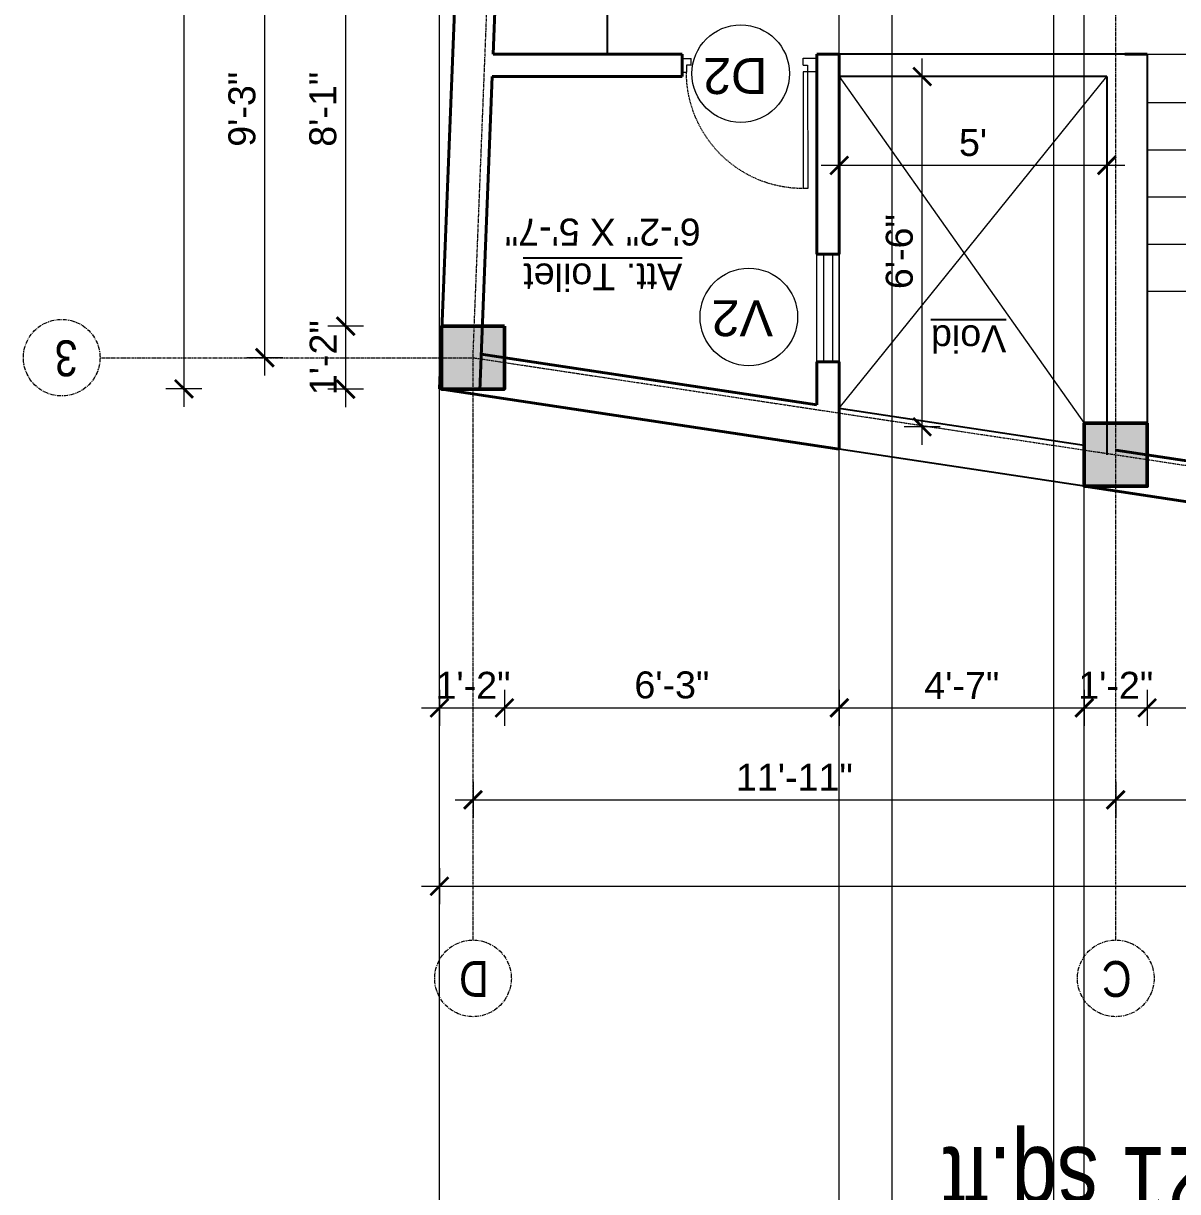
# Model space of a CAD drawing. Header units: inches. Extents: x 136316 to 155547, y -21384 to -17606.
# Drawn here: x 153879.2 to 154136.1, y -18680.5 to -18420.4 of the extents above; entities that cross this region are included whole.
import ezdxf

# ---------------------------------------------------------------- set-up
doc = ezdxf.new("R2010")
doc.units = ezdxf.units.IN
doc.header["$LTSCALE"] = 0.5
doc.header["$MEASUREMENT"] = 0
doc.header["$PDMODE"] = 66
doc.linetypes.add('CENTER', pattern=[2, 1.25, -0.25, 0.25, -0.25])
doc.linetypes.add('HIDDEN', pattern=[0.375, 0.25, -0.125])
for name, color, linetype, lineweight in [('Annotate-Lite.w', 177, 'Continuous', 9), ('Annotations-Bold.w', 177, 'Continuous', 13), ('C-COLUMN', 1, 'Continuous', 50), ('DIM 1-100', 4, 'Continuous', 13), ('Door-Window.w', 4, 'Continuous', 15), ('hatch', 9, 'Continuous', 5), ('stair', 132, 'Continuous', 13), ('TEXT', 220, 'Continuous', 9), ('Text-100.w', 254, 'Continuous', 9), ('Toilet', 7, 'Continuous', 25), ('wall', 1, 'Continuous', 40), ('wall light', 6, 'Continuous', 25), ('window', 4, 'Continuous', 13)]:
    doc.layers.add(name, color=color, linetype=linetype, lineweight=lineweight)
doc.layers.add('furniture', color=31, linetype='Continuous')
doc.styles.add('ARAIL', font='ARIALN.TTF')
doc.styles.add('arial', font='arial.ttf')
doc.styles.add('arial.', font='arial.ttf')
doc.styles.add('gaurav', font='arial.ttf')
doc.styles.get("Standard").update_dxf_attribs({"font": 'arial.ttf'})
doc.dimstyles.new('1 by 96', dxfattribs={"dimtxt": 6, "dimasz": 4, "dimexe": 4, "dimexo": 4, "dimgap": 2, "dimtad": 1, "dimdec": 0, "dimzin": 0, "dimdsep": 46, "dimlunit": 4, "dimtxsty": 'Standard', "dimblk": 'ARCHTICK', "dimcen": 0, "dimdle": 4, "dimadec": 0, "dimazin": 0, "dimtfac": 1, "dimtdec": 0, "dimtix": 1, "dimtofl": 0, "dimtmove": 1, "dimatfit": 3, "dimldrblk": 'ARCHTICK', "dimfxl": 4, "dimfxlon": 1, "dimtolj": 1, "dimtzin": 0, "dimlwd": -1, "dimlwe": -1, "dimarcsym": 0})

# ---------------------------------------------------------------- blocks, each defined once
blk = doc.blocks.new('3-0')
at = {"ltscale": 3}
for p, q in [((11063.05, 10097.68), (11065.97, 10099.9)), ((11065.97, 10099.9), (11066.71, 10098.92)), ((11063.05, 10097.68), (11064.53, 10095.73)), ((11065.99, 10096.84), (11064.53, 10095.73)), ((11065.25, 10097.81), (11066.71, 10098.92)), ((11065.99, 10096.84), (11065.25, 10097.81)), ((11085.5, 10074.13), (11110.32, 10092.96)), ((11086.24, 10073.15), (11111.05, 10091.97)), ((11111.05, 10091.97), (11110.32, 10092.96)), ((11084.04, 10073.02), (11082.57, 10071.91)), ((11082.57, 10071.91), (11084.79, 10068.98)), ((11084.04, 10073.02), (11084.78, 10072.04)), ((11084.78, 10072.04), (11086.24, 10073.15)), ((11084.79, 10068.98), (11087.72, 10071.2)), ((11086.24, 10073.15), (11085.5, 10074.13)), ((11087.72, 10071.2), (11086.24, 10073.15))]:
    blk.add_line(p, q, dxfattribs=at)
at = {"layer": 'Door-Window.w', "color": 9, "linetype": 'HIDDEN', "lineweight": 18}
blk.add_arc((11085.5, 10074.13), 31.16, 37.1906, 127.1465, dxfattribs=at)
blk = doc.blocks.new('_ArchTick')
at = {"color": 0, "linetype": 'ByBlock', "const_width": 0.15}
blk.add_lwpolyline([(-0.5, -0.5), (0.5, 0.5)], dxfattribs=at)
blk = doc.blocks.new('*D771')
at = {"layer": 'Defpoints', "color": 0, "transparency": 16777216}
for p in [(153950.93, -18487.87), (153972.27, -18487.87), (153972.27, -18501.87)]:
    blk.add_point(p, dxfattribs=at)
at = {"layer": 'DIM 1-100', "color": 0, "transparency": 16777216}
for p, q in [((153950.93, -18505.87), (153950.93, -18483.87)), ((153954.93, -18487.87), (153946.93, -18487.87)), ((153954.93, -18501.87), (153946.93, -18501.87))]:
    blk.add_line(p, q, dxfattribs=at)
at = {"layer": 'DIM 1-100', "color": 0, "transparency": 16777216, "xscale": 4, "yscale": 4, "zscale": 4}
for p, rotation in [((153950.93, -18487.87), 90), ((153950.93, -18501.87), 270)]:
    blk.add_blockref('_ArchTick', p, dxfattribs=dict(at, rotation=rotation))
at = {"layer": 'DIM 1-100', "color": 0, "transparency": 16777216, "insert": (153945.92, -18494.87), "char_height": 6, "attachment_point": 5, "rotation": 90}
blk.add_mtext('\\A1;1\'-2"', dxfattribs=at)
blk = doc.blocks.new('*D772')
at = {"layer": 'Defpoints', "color": 0, "transparency": 16777216}
for p in [(153950.93, -18391.27), (153976.71, -18391.27), (153972.27, -18487.87)]:
    blk.add_point(p, dxfattribs=at)
at = {"layer": 'DIM 1-100', "color": 0, "transparency": 16777216}
for p, q in [((153950.93, -18491.87), (153950.93, -18387.27)), ((153954.93, -18391.27), (153946.93, -18391.27)), ((153954.93, -18487.87), (153946.93, -18487.87))]:
    blk.add_line(p, q, dxfattribs=at)
at = {"layer": 'DIM 1-100', "color": 0, "transparency": 16777216, "xscale": 4, "yscale": 4, "zscale": 4}
for p, rotation in [((153950.93, -18391.27), 90), ((153950.93, -18487.87), 270)]:
    blk.add_blockref('_ArchTick', p, dxfattribs=dict(at, rotation=rotation))
at = {"layer": 'DIM 1-100', "color": 0, "transparency": 16777216, "insert": (153945.87, -18439.57), "char_height": 6, "attachment_point": 5, "rotation": 90}
blk.add_mtext('\\A1;8\'-1"', dxfattribs=at)
blk = doc.blocks.new('*D776')
at = {"layer": 'Defpoints', "color": 0, "transparency": 16777216}
for p in [(153932.93, -18384.27), (153976.43, -18384.27), (153972.27, -18494.87)]:
    blk.add_point(p, dxfattribs=at)
at = {"layer": 'DIM 1-100', "color": 0, "transparency": 16777216}
for p, q in [((153932.93, -18498.87), (153932.93, -18380.27)), ((153936.93, -18384.27), (153928.93, -18384.27)), ((153936.93, -18494.87), (153928.93, -18494.87))]:
    blk.add_line(p, q, dxfattribs=at)
at = {"layer": 'DIM 1-100', "color": 0, "transparency": 16777216, "xscale": 4, "yscale": 4, "zscale": 4}
for p, rotation in [((153932.93, -18384.27), 90), ((153932.93, -18494.87), 270)]:
    blk.add_blockref('_ArchTick', p, dxfattribs=dict(at, rotation=rotation))
at = {"layer": 'DIM 1-100', "color": 0, "transparency": 16777216, "insert": (153927.86, -18439.57), "char_height": 6, "attachment_point": 5, "rotation": 90}
blk.add_mtext('\\A1;9\'-3"', dxfattribs=at)
blk = doc.blocks.new('*D778')
at = {"layer": 'Defpoints', "color": 0, "transparency": 16777216}
for p in [(153981.37, -18259.04), (153914.93, -18501.81), (153971.8, -18501.81)]:
    blk.add_point(p, dxfattribs=at)
at = {"layer": 'DIM 1-100', "color": 0, "transparency": 16777216}
for p, q in [((153914.93, -18255.04), (153914.93, -18505.81)), ((153918.93, -18259.04), (153910.93, -18259.04)), ((153918.93, -18501.81), (153910.93, -18501.81))]:
    blk.add_line(p, q, dxfattribs=at)
at = {"layer": 'DIM 1-100', "color": 0, "transparency": 16777216, "xscale": 4, "yscale": 4, "zscale": 4}
for p, rotation in [((153914.93, -18259.04), 90), ((153914.93, -18501.81), 270)]:
    blk.add_blockref('_ArchTick', p, dxfattribs=dict(at, rotation=rotation))
at = {"layer": 'DIM 1-100', "color": 0, "transparency": 16777216, "insert": (153909.86, -18380.42), "char_height": 6, "attachment_point": 5, "rotation": 90}
blk.add_mtext('\\A1;20\'-3"', dxfattribs=at)
blk = doc.blocks.new('*D781')
at = {"layer": 'Defpoints', "color": 0, "transparency": 16777216}
for p in [(153971.8, -18501.81), (153986.27, -18501.87), (153986.27, -18572.83)]:
    blk.add_point(p, dxfattribs=at)
at = {"layer": 'DIM 1-100', "color": 0, "transparency": 16777216}
for p, q in [((153971.8, -18568.83), (153971.8, -18576.83)), ((153986.27, -18568.83), (153986.27, -18576.83)), ((153967.8, -18572.83), (153990.27, -18572.83))]:
    blk.add_line(p, q, dxfattribs=at)
at = {"layer": 'DIM 1-100', "color": 0, "transparency": 16777216, "xscale": 4, "yscale": 4, "zscale": 4, "rotation": 180}
blk.add_blockref('_ArchTick', (153971.8, -18572.83), dxfattribs=at)
at = {"layer": 'DIM 1-100', "color": 0, "transparency": 16777216, "xscale": 4, "yscale": 4, "zscale": 4}
blk.add_blockref('_ArchTick', (153986.27, -18572.83), dxfattribs=at)
at = {"layer": 'DIM 1-100', "color": 0, "transparency": 16777216, "insert": (153979.27, -18567.81), "char_height": 6, "attachment_point": 5}
blk.add_mtext('\\A1;1\'-2"', dxfattribs=at)
blk = doc.blocks.new('*D782')
at = {"layer": 'Defpoints', "color": 0, "transparency": 16777216}
for p in [(153986.27, -18501.87), (154060.79, -18515.24), (154060.79, -18572.83)]:
    blk.add_point(p, dxfattribs=at)
at = {"layer": 'DIM 1-100', "color": 0, "transparency": 16777216}
for p, q in [((153986.27, -18568.83), (153986.27, -18576.83)), ((154060.79, -18568.83), (154060.79, -18576.83)), ((153982.27, -18572.83), (154064.79, -18572.83))]:
    blk.add_line(p, q, dxfattribs=at)
at = {"layer": 'DIM 1-100', "color": 0, "transparency": 16777216, "xscale": 4, "yscale": 4, "zscale": 4, "rotation": 180}
blk.add_blockref('_ArchTick', (153986.27, -18572.83), dxfattribs=at)
at = {"layer": 'DIM 1-100', "color": 0, "transparency": 16777216, "xscale": 4, "yscale": 4, "zscale": 4}
blk.add_blockref('_ArchTick', (154060.79, -18572.83), dxfattribs=at)
at = {"layer": 'DIM 1-100', "color": 0, "transparency": 16777216, "insert": (154023.53, -18567.76), "char_height": 6, "attachment_point": 5}
blk.add_mtext('\\A1;6\'-3"', dxfattribs=at)
blk = doc.blocks.new('*D783')
at = {"layer": 'Defpoints', "color": 0, "transparency": 16777216}
for p in [(154060.79, -18515.24), (154115.33, -18523.48), (154115.33, -18572.83)]:
    blk.add_point(p, dxfattribs=at)
at = {"layer": 'DIM 1-100', "color": 0, "transparency": 16777216}
for p, q in [((154060.79, -18568.83), (154060.79, -18576.83)), ((154115.33, -18568.83), (154115.33, -18576.83)), ((154056.79, -18572.83), (154119.33, -18572.83))]:
    blk.add_line(p, q, dxfattribs=at)
at = {"layer": 'DIM 1-100', "color": 0, "transparency": 16777216, "xscale": 4, "yscale": 4, "zscale": 4, "rotation": 180}
blk.add_blockref('_ArchTick', (154060.79, -18572.83), dxfattribs=at)
at = {"layer": 'DIM 1-100', "color": 0, "transparency": 16777216, "xscale": 4, "yscale": 4, "zscale": 4}
blk.add_blockref('_ArchTick', (154115.33, -18572.83), dxfattribs=at)
at = {"layer": 'DIM 1-100', "color": 0, "transparency": 16777216, "insert": (154088.06, -18567.83), "char_height": 6, "attachment_point": 5}
blk.add_mtext('\\A1;4\'-7"', dxfattribs=at)
blk = doc.blocks.new('*D784')
at = {"layer": 'Defpoints', "color": 0, "transparency": 16777216}
for p in [(154115.33, -18523.48), (154129.33, -18523.48), (154129.33, -18572.83)]:
    blk.add_point(p, dxfattribs=at)
at = {"layer": 'DIM 1-100', "color": 0, "transparency": 16777216}
for p, q in [((154115.33, -18568.83), (154115.33, -18576.83)), ((154129.33, -18568.83), (154129.33, -18576.83)), ((154111.33, -18572.83), (154133.33, -18572.83))]:
    blk.add_line(p, q, dxfattribs=at)
at = {"layer": 'DIM 1-100', "color": 0, "transparency": 16777216, "xscale": 4, "yscale": 4, "zscale": 4, "rotation": 180}
blk.add_blockref('_ArchTick', (154115.33, -18572.83), dxfattribs=at)
at = {"layer": 'DIM 1-100', "color": 0, "transparency": 16777216, "xscale": 4, "yscale": 4, "zscale": 4}
blk.add_blockref('_ArchTick', (154129.33, -18572.83), dxfattribs=at)
at = {"layer": 'DIM 1-100', "color": 0, "transparency": 16777216, "insert": (154122.33, -18567.81), "char_height": 6, "attachment_point": 5}
blk.add_mtext('\\A1;1\'-2"', dxfattribs=at)
blk = doc.blocks.new('*D785')
at = {"layer": 'Defpoints', "color": 0, "transparency": 16777216}
for p in [(154129.33, -18523.48), (154232.83, -18541.22), (154232.83, -18572.83)]:
    blk.add_point(p, dxfattribs=at)
at = {"layer": 'DIM 1-100', "color": 0, "transparency": 16777216}
for p, q in [((154129.33, -18568.83), (154129.33, -18576.83)), ((154232.83, -18568.83), (154232.83, -18576.83)), ((154125.33, -18572.83), (154236.83, -18572.83))]:
    blk.add_line(p, q, dxfattribs=at)
at = {"layer": 'DIM 1-100', "color": 0, "transparency": 16777216, "xscale": 4, "yscale": 4, "zscale": 4, "rotation": 180}
blk.add_blockref('_ArchTick', (154129.33, -18572.83), dxfattribs=at)
at = {"layer": 'DIM 1-100', "color": 0, "transparency": 16777216, "xscale": 4, "yscale": 4, "zscale": 4}
blk.add_blockref('_ArchTick', (154232.83, -18572.83), dxfattribs=at)
at = {"layer": 'DIM 1-100', "color": 0, "transparency": 16777216, "insert": (154181.08, -18567.76), "char_height": 6, "attachment_point": 5}
blk.add_mtext('\\A1;8\'-8"', dxfattribs=at)
blk = doc.blocks.new('*D790')
at = {"layer": 'Defpoints', "color": 0, "transparency": 16777216}
for p in [(153979.27, -18494.87), (154122.33, -18516.48), (154122.33, -18593.3)]:
    blk.add_point(p, dxfattribs=at)
at = {"layer": 'DIM 1-100', "color": 0, "transparency": 16777216}
for p, q in [((153979.27, -18589.3), (153979.27, -18597.3)), ((154122.33, -18589.3), (154122.33, -18597.3)), ((153975.27, -18593.3), (154126.33, -18593.3))]:
    blk.add_line(p, q, dxfattribs=at)
at = {"layer": 'DIM 1-100', "color": 0, "transparency": 16777216, "xscale": 4, "yscale": 4, "zscale": 4, "rotation": 180}
blk.add_blockref('_ArchTick', (153979.27, -18593.3), dxfattribs=at)
at = {"layer": 'DIM 1-100', "color": 0, "transparency": 16777216, "xscale": 4, "yscale": 4, "zscale": 4}
blk.add_blockref('_ArchTick', (154122.33, -18593.3), dxfattribs=at)
at = {"layer": 'DIM 1-100', "color": 0, "transparency": 16777216, "insert": (154050.8, -18588.28), "char_height": 6, "attachment_point": 5}
blk.add_mtext('\\A1;11\'-11"', dxfattribs=at)
blk = doc.blocks.new('*D791')
at = {"layer": 'Defpoints', "color": 0, "transparency": 16777216}
for p in [(154122.33, -18516.48), (154237.83, -18529.22), (154237.83, -18593.3)]:
    blk.add_point(p, dxfattribs=at)
at = {"layer": 'DIM 1-100', "color": 0, "transparency": 16777216}
for p, q in [((154122.33, -18589.3), (154122.33, -18597.3)), ((154237.83, -18589.3), (154237.83, -18597.3)), ((154118.33, -18593.3), (154241.83, -18593.3))]:
    blk.add_line(p, q, dxfattribs=at)
at = {"layer": 'DIM 1-100', "color": 0, "transparency": 16777216, "xscale": 4, "yscale": 4, "zscale": 4, "rotation": 180}
blk.add_blockref('_ArchTick', (154122.33, -18593.3), dxfattribs=at)
at = {"layer": 'DIM 1-100', "color": 0, "transparency": 16777216, "xscale": 4, "yscale": 4, "zscale": 4}
blk.add_blockref('_ArchTick', (154237.83, -18593.3), dxfattribs=at)
at = {"layer": 'DIM 1-100', "color": 0, "transparency": 16777216, "insert": (154180.08, -18588.23), "char_height": 6, "attachment_point": 5}
blk.add_mtext('\\A1;9\'-8"', dxfattribs=at)
blk = doc.blocks.new('*D793')
at = {"layer": 'Defpoints', "color": 0, "transparency": 16777216}
for p in [(153971.8, -18501.81), (154395.81, -18565.82), (154395.81, -18612.55)]:
    blk.add_point(p, dxfattribs=at)
at = {"layer": 'DIM 1-100', "color": 0, "transparency": 16777216}
for p, q in [((153971.8, -18608.55), (153971.8, -18616.55)), ((154395.81, -18608.55), (154395.81, -18616.55)), ((153967.8, -18612.55), (154399.81, -18612.55))]:
    blk.add_line(p, q, dxfattribs=at)
at = {"layer": 'DIM 1-100', "color": 0, "transparency": 16777216, "xscale": 4, "yscale": 4, "zscale": 4, "rotation": 180}
blk.add_blockref('_ArchTick', (153971.8, -18612.55), dxfattribs=at)
at = {"layer": 'DIM 1-100', "color": 0, "transparency": 16777216, "xscale": 4, "yscale": 4, "zscale": 4}
blk.add_blockref('_ArchTick', (154395.81, -18612.55), dxfattribs=at)
at = {"layer": 'DIM 1-100', "color": 0, "transparency": 16777216, "insert": (154183.8, -18607.48), "char_height": 6, "attachment_point": 5}
blk.add_mtext('\\A1;35\'-4"', dxfattribs=at)
blk = doc.blocks.new('*D801')
at = {"layer": 'Defpoints', "color": 0, "transparency": 16777216}
for p in [(154060.79, -18432.27), (154120.33, -18432.27), (154060.79, -18452.05)]:
    blk.add_point(p, dxfattribs=at)
at = {"layer": 'DIM 1-100', "color": 0, "transparency": 16777216}
for p, q in [((154060.79, -18448.05), (154060.79, -18456.05)), ((154120.33, -18448.05), (154120.33, -18456.05)), ((154124.33, -18452.05), (154056.79, -18452.05))]:
    blk.add_line(p, q, dxfattribs=at)
at = {"layer": 'DIM 1-100', "color": 0, "transparency": 16777216, "xscale": 4, "yscale": 4, "zscale": 4, "rotation": 180}
blk.add_blockref('_ArchTick', (154060.79, -18452.05), dxfattribs=at)
at = {"layer": 'DIM 1-100', "color": 0, "transparency": 16777216, "xscale": 4, "yscale": 4, "zscale": 4}
blk.add_blockref('_ArchTick', (154120.33, -18452.05), dxfattribs=at)
at = {"layer": 'DIM 1-100', "color": 0, "transparency": 16777216, "insert": (154090.56, -18447), "char_height": 6, "attachment_point": 5}
blk.add_mtext("\\A1;5'", dxfattribs=at)
blk = doc.blocks.new('*D802')
at = {"layer": 'Defpoints', "color": 0, "transparency": 16777216}
for p in [(154060.79, -18432.27), (154079.25, -18432.27), (154088.06, -18510.26)]:
    blk.add_point(p, dxfattribs=at)
at = {"layer": 'DIM 1-100', "color": 0, "transparency": 16777216}
for p, q in [((154079.25, -18514.26), (154079.25, -18428.27)), ((154075.25, -18432.27), (154083.25, -18432.27)), ((154083.25, -18510.26), (154075.25, -18510.26))]:
    blk.add_line(p, q, dxfattribs=at)
at = {"layer": 'DIM 1-100', "color": 0, "transparency": 16777216, "xscale": 4, "yscale": 4, "zscale": 4}
for p, rotation in [((154079.25, -18432.27), 90), ((154079.25, -18510.26), 270)]:
    blk.add_blockref('_ArchTick', p, dxfattribs=dict(at, rotation=rotation))
at = {"layer": 'DIM 1-100', "color": 0, "transparency": 16777216, "insert": (154074.18, -18471.26), "char_height": 6, "attachment_point": 5, "rotation": 90}
blk.add_mtext('\\A1;6\'-6"', dxfattribs=at)

msp = doc.modelspace()

# ---------------------------------------------------------------- hatches: boundary and pattern name
at = {"layer": 'C-COLUMN'}
h = msp.add_hatch(color=256, dxfattribs=at)
h.dxf.hatch_style = 1
h.paths.add_polyline_path([(153972.27, -18501.87), (153986.27, -18501.87), (153986.27, -18487.87), (153972.27, -18487.87)])
h = msp.add_hatch(color=256, dxfattribs=at)
h.dxf.hatch_style = 1
h.paths.add_polyline_path([(154115.33, -18523.48), (154129.33, -18523.48), (154129.33, -18509.48), (154115.33, -18509.48)])

# ---------------------------------------------------------------- linework, layer by layer
at = {"layer": 'Annotate-Lite.w'}
for p in [(153971.8, -19772.42), (154060.79, -19776.75), (154072.56, -19046.46), (154108.56, -19047.46), (154115.33, -19794.09)]:
    msp.add_xline(p, (0, 1), dxfattribs=at)
at = {"layer": 'Annotate-Lite.w', "ltscale": 0.005}
for centre in [(154038.86, -18431.62), (154040.66, -18485.8)]:
    msp.add_circle(centre, 10.86, dxfattribs=at)
at = {"layer": 'Annotations-Bold.w', "linetype": 'CENTER', "ltscale": 0.3}
msp.add_line((154122.33, -18624.52), (154122.33, -18177.77), dxfattribs=at)
for points in [[(153979.27, -18624.52), (153979.27, -18494.87), (153988.37, -18266.04), (153988.37, -18177.77)], [(153896.26, -18494.87), (153979.27, -18494.87), (154122.33, -18516.48), (154239.83, -18534.22), (154366.48, -18553.34), (154456.48, -18553.34)]]:
    msp.add_lwpolyline(points, dxfattribs=at)
at = {"layer": 'Annotations-Bold.w', "linetype": 'CENTER', "ltscale": 1.5}
for centre in [(153887.72, -18494.87), (153979.27, -18633.06), (154122.33, -18633.06)]:
    msp.add_circle(centre, 8.53, dxfattribs=at)
at = {"layer": 'C-COLUMN'}
for points in [[(153986.27, -18487.87), (153972.27, -18487.87), (153972.27, -18501.87), (153986.27, -18501.87)], [(154129.33, -18509.48), (154115.33, -18509.48), (154115.33, -18523.48), (154129.33, -18523.48)]]:
    msp.add_lwpolyline(points, close=True, dxfattribs=at)
at = {"layer": 'furniture'}
msp.add_line((154009.18, -18427.27), (154009.18, -18391.27), dxfattribs=at)
at = {"layer": 'hatch'}
for p, q in [((154060.79, -18506.14), (154120.33, -18432.27)), ((154060.79, -18432.27), (154115.33, -18509.48))]:
    msp.add_line(p, q, dxfattribs=at)
at = {"layer": 'stair', "linetype": 'ByBlock'}
msp.add_line((154129.33, -18427.27), (154237.83, -18427.27), dxfattribs=at)
for points in [[(154129.33, -18438.08), (154165.33, -18438.08)], [(154129.33, -18448.58), (154165.33, -18448.58)], [(154129.33, -18459.08), (154165.33, -18459.08)], [(154129.33, -18469.58), (154165.33, -18469.58)], [(154129.33, -18480.08), (154165.33, -18480.08)]]:
    msp.add_lwpolyline(points, dxfattribs=at)
at = {"layer": 'Toilet'}
msp.add_line((153981.37, -18259.04), (153971.8, -18501.81), dxfattribs=at)
at = {"layer": 'wall'}
for p, q in [((153981.37, -18259.04), (153971.8, -18501.81)), ((153988.76, -18300.04), (153983.74, -18427.27)), ((154025.79, -18427.27), (153983.74, -18427.27)), ((154025.79, -18432.27), (154025.79, -18427.27)), ((154055.79, -18471.83), (154055.79, -18427.27)), ((154055.79, -18427.27), (154060.79, -18427.27)), ((154060.79, -18471.83), (154060.79, -18427.27)), ((154129.33, -18427.27), (154124.33, -18427.27)), ((153983.55, -18432.27), (153980.79, -18502.16)), ((154060.79, -18471.83), (154055.79, -18471.83)), ((154055.79, -18505.39), (154055.79, -18495.83)), ((154060.79, -18495.83), (154055.79, -18495.83)), ((154060.79, -18515.24), (154060.79, -18495.83)), ((153971.8, -18501.81), (154060.79, -18515.24)), ((154115.33, -18523.48), (154232.83, -18541.22))]:
    msp.add_line(p, q, dxfattribs=at)
for points in [[(154025.79, -18432.27), (153983.55, -18432.27)], [(153981.11, -18494.11), (154055.79, -18505.39)], [(154122.33, -18515.43), (154232.83, -18532.11)]]:
    msp.add_lwpolyline(points, dxfattribs=at)
at = {"layer": 'wall light'}
for p, q in [((154129.33, -18427.27), (154060.79, -18427.27)), ((154129.33, -18427.27), (154129.33, -18504.48)), ((154120.33, -18432.27), (154060.79, -18432.27)), ((154120.33, -18432.27), (154120.33, -18504.48)), ((154120.33, -18504.48), (154120.33, -18516.49)), ((154129.33, -18504.48), (154129.33, -18516.49)), ((154115.33, -18523.48), (154060.79, -18515.24))]:
    msp.add_line(p, q, dxfattribs=at)
msp.add_lwpolyline([(154060.79, -18506.14), (154115.33, -18514.37)], dxfattribs=at)
at = {"layer": 'window'}
for p, q in [((154055.79, -18495.83), (154055.79, -18471.83)), ((154057.29, -18471.83), (154057.29, -18495.83)), ((154059.29, -18471.83), (154059.29, -18495.83)), ((154060.79, -18471.83), (154060.79, -18495.83))]:
    msp.add_line(p, q, dxfattribs=at)

# ---------------------------------------------------------------- block references
at = {"layer": 'Door-Window.w', "linetype": 'ByBlock', "xscale": -0.8331589850765497, "yscale": 0.8331589850765497, "zscale": 0.8331589850765497, "rotation": 127.2669371386873}
msp.add_blockref('3-0', (155139.69, -5998.62), dxfattribs=at)

# ---------------------------------------------------------------- texts
at = {"layer": 'Annotate-Lite.w', "ltscale": 0.005, "char_height": 8, "attachment_point": 1, "rotation": 180, "style": 'gaurav'}
for s, insert in [('D2', (154044.78, -18436.17)), ('V2', (154046.05, -18490.08))]:
    msp.add_mtext_dynamic_manual_height_columns(s, width=8, gutter_width=100, heights=[0], dxfattribs=dict(at, insert=insert))
at = {"layer": 'Annotations-Bold.w', "linetype": 'CENTER', "ltscale": 1.5, "char_height": 8, "attachment_point": 1, "rotation": 180, "style": 'ARAIL'}
for s, insert in [('3', (153891.26, -18499.01)), ('D', (153982.8, -18637.19)), ('C', (154125.86, -18637.19))]:
    msp.add_mtext_dynamic_manual_height_columns(s, width=6.5393, gutter_width=100, heights=[0], dxfattribs=dict(at, insert=insert))
at = {"layer": 'TEXT', "lineweight": -2, "char_height": 6, "width": 127.5059, "attachment_point": 5, "rotation": 180, "style": 'arial.'}
for s, insert in [('{\\LAtt. Toilet\\P}6\'-2" X 5\'-7"', (154008.15, -18471.86)), ('{\\LVoid}', (154089.59, -18490.63))]:
    msp.add_mtext(s, dxfattribs=dict(at, insert=insert))
at = {"layer": 'Text-100.w', "insert": (154154.13, -18746.65), "char_height": 20, "width": 569.1024, "attachment_point": 2, "rotation": 180, "style": 'arial'}
msp.add_mtext('\\A1;{\\fArial Narrow|b1|i0|c0|p34;\\LFIRST FLOOR PLAN\\P\\fArial Narrow|b0|i0|c0|p34;\\H0.8x;\\lAREA : 721.37 sq. ft.\\PVOID: 32.21 sq.ft}', dxfattribs=at)

# ---------------------------------------------------------------- dimensions: what is measured, and where the dimension line sits
at = {"layer": 'DIM 1-100'}
for base, p1, p2, angle, picture, middle in [((153914.93, -18501.81), (153981.37, -18259.04), (153971.8, -18501.81), 270, '*D778', (153909.86, -18380.42)), ((153932.93, -18384.27), (153972.27, -18494.87), (153976.43, -18384.27), 270, '*D776', (153927.86, -18439.57)), ((153950.93, -18391.27), (153972.27, -18487.87), (153976.71, -18391.27), 270, '*D772', (153945.87, -18439.57)), ((154079.25, -18432.27), (154088.06, -18510.26), (154060.79, -18432.27), 270, '*D802', (154074.18, -18471.26)), ((154060.79, -18452.05), (154120.33, -18432.27), (154060.79, -18432.27), 180, '*D801', (154090.56, -18447)), ((154122.33, -18593.3), (153979.27, -18494.87), (154122.33, -18516.48), 180, '*D790', (154050.8, -18588.28)), ((154395.81, -18612.55), (153971.8, -18501.81), (154395.81, -18565.82), 180, '*D793', (154183.8, -18607.48)), ((154060.79, -18572.83), (153986.27, -18501.87), (154060.79, -18515.24), 180, '*D782', (154023.53, -18567.76)), ((154115.33, -18572.83), (154060.79, -18515.24), (154115.33, -18523.48), 180, '*D783', (154088.06, -18567.83)), ((154237.8277432, -18593.29584075), (154122.3277432, -18516.4764289), (154237.8277432, -18529.21699341), 180, '*D791', (154180.0777432, -18588.23240283)), ((154232.8277432, -18572.82709075), (154129.3277432, -18523.4764289), (154232.8277432, -18541.21699341), 180, '*D785', (154181.0777432, -18567.76365283))]:
    dim = msp.add_linear_dim(base=base, p1=p1, p2=p2, angle=angle, dimstyle='1 by 96', dxfattribs=at)
    dim.commit()
    dim.dimension.update_dxf_attribs({"geometry": picture, "text_midpoint": middle})
for base, p1, p2, angle, picture, middle in [((153950.93, -18487.87), (153972.27, -18501.87), (153972.27, -18487.87), 270, '*D771', (153950.93, -18494.87)), ((153986.27, -18572.83), (153971.8, -18501.81), (153986.27, -18501.87), 180, '*D781', (153979.27, -18572.83)), ((154129.33, -18572.83), (154115.33, -18523.48), (154129.33, -18523.48), 180, '*D784', (154122.33, -18572.83))]:
    dim = msp.add_linear_dim(base=base, p1=p1, p2=p2, angle=angle, dimstyle='1 by 96', dxfattribs=at)
    dim.commit()
    dim.dimension.update_dxf_attribs({"geometry": picture, "text_midpoint": middle, "dimtype": 160})

doc.saveas('drawing.dxf')
